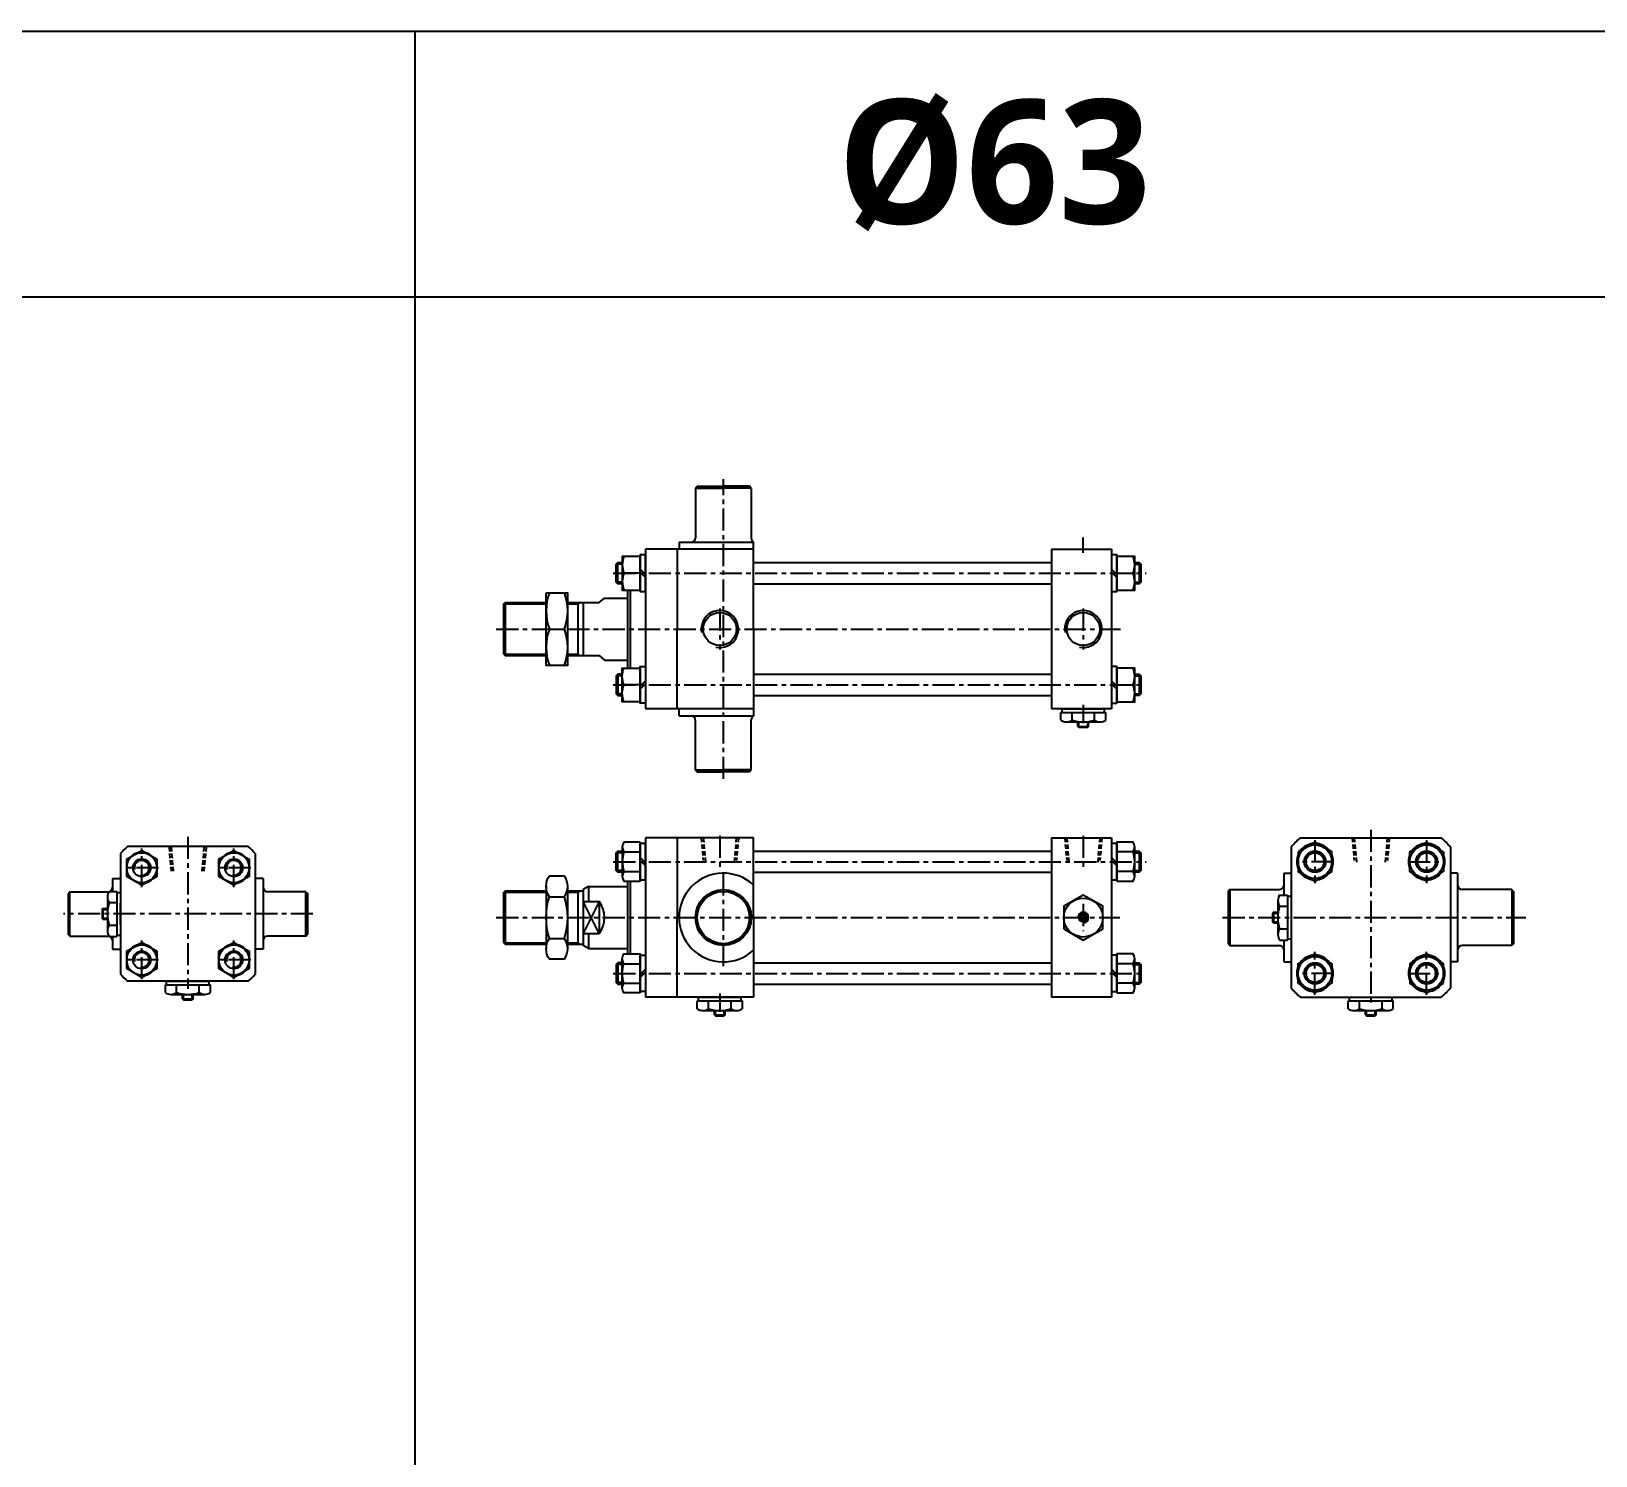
# Model space of a CAD drawing. Extents: x -819 to 4840, y 0 to 3452.
# Drawn here: x 1222 to 2104, y 2649 to 3452 of the extents above; entities that cross this region are included whole.
import ezdxf

# ---------------------------------------------------------------- set-up
doc = ezdxf.new("R2010")
doc.units = 0
doc.header["$LTSCALE"] = 10
doc.header["$MEASUREMENT"] = 0
doc.linetypes.add('CENTER', pattern=[2, 1.25, -0.25, 0.25, -0.25])
doc.linetypes.add('HIDDEN', pattern=[0.375, 0.25, -0.125])
doc.layers.get('0').update_dxf_attribs({"linetype": 'CONTINUOUS'})
doc.layers.get('DEFPOINTS').update_dxf_attribs({"linetype": 'CONTINUOUS'})
for name, color, linetype in [('CENTER', 1, 'CENTER'), ('DIM', 2, 'CONTINUOUS'), ('ML', 7, 'CONTINUOUS'), ('THIN', 3, 'CONTINUOUS')]:
    doc.layers.add(name, color=color, linetype=linetype)
doc.styles.add('문자', font='romans.shx')

msp = doc.modelspace()

# ---------------------------------------------------------------- linework, layer by layer
for p, q in [((0, 3452.3), (4840.22, 3452.3)), ((1438, 1845.54), (1438, 3452.3)), ((4840.22, 3302.3), (0, 3302.3)), ((1811.9, 3060.27), (1812.4, 3059.77)), ((1811.9, 3060.27), (1817.9, 3060.27)), ((1812.4, 3059.77), (1817.4, 3059.77)), ((1817.9, 3060.27), (1817.4, 3059.77)), ((1261.97, 2957.53), (1261.47, 2957.03)), ((1261.47, 2957.03), (1261.47, 2952.03)), ((1261.97, 2957.53), (1261.97, 2951.53)), ((1261.97, 2951.53), (1261.47, 2952.03)), ((1922.15, 2955.45), (1921.65, 2954.95)), ((1921.65, 2954.95), (1921.65, 2949.95)), ((1922.15, 2949.45), (1921.65, 2949.95)), ((1922.15, 2955.45), (1922.15, 2949.45)), ((1306.87, 2906.63), (1307.37, 2906.13)), ((1306.87, 2906.63), (1312.87, 2906.63)), ((1307.37, 2906.13), (1312.37, 2906.13)), ((1312.87, 2906.63), (1312.37, 2906.13)), ((1606.9, 2897.55), (1607.4, 2897.05)), ((1606.9, 2897.55), (1612.9, 2897.55)), ((1607.4, 2897.05), (1612.4, 2897.05)), ((1612.9, 2897.55), (1612.4, 2897.05)), ((1974.05, 2897.55), (1974.55, 2897.05)), ((1974.05, 2897.55), (1980.05, 2897.55)), ((1974.55, 2897.05), (1979.55, 2897.05)), ((1980.05, 2897.55), (1979.55, 2897.05))]:
    msp.add_line(p, q)
at = {"color": 7, "linetype": 'Continuous'}
for p, q in [((1802.2, 3063.76), (1802.2, 3068.17)), ((1802.2, 3068.17), (1814.9, 3068.17)), ((1802.9, 3070.17), (1826.9, 3070.17)), ((1802.9, 3068.17), (1802.9, 3070.17)), ((1805.37, 3062.77), (1824.42, 3062.77)), ((1808.55, 3063.76), (1808.55, 3068.17)), ((1811.9, 3060.27), (1811.9, 3062.77)), ((1814.9, 3068.17), (1827.6, 3068.17)), ((1817.9, 3060.27), (1817.9, 3062.77)), ((1821.25, 3063.76), (1821.25, 3068.17)), ((1826.9, 3068.17), (1826.9, 3070.17)), ((1827.6, 3063.76), (1827.6, 3068.17)), ((1265.45, 2967.23), (1269.87, 2967.23)), ((1269.87, 2967.23), (1269.87, 2954.53)), ((1269.87, 2966.53), (1271.87, 2966.53)), ((1271.87, 2966.53), (1271.87, 2942.53)), ((1925.64, 2965.15), (1930.05, 2965.15)), ((1930.05, 2965.15), (1930.05, 2952.45)), ((1261.97, 2957.53), (1264.47, 2957.53)), ((1264.47, 2964.05), (1264.47, 2945)), ((1265.45, 2960.88), (1269.87, 2960.88)), ((1924.65, 2961.98), (1924.65, 2942.92)), ((1925.64, 2958.8), (1930.05, 2958.8)), ((1930.05, 2964.45), (1932.05, 2964.45)), ((1932.05, 2964.45), (1932.05, 2940.45)), ((1261.97, 2951.53), (1264.47, 2951.53)), ((1265.45, 2948.18), (1269.87, 2948.18)), ((1269.87, 2954.53), (1269.87, 2941.83)), ((1922.15, 2955.45), (1924.65, 2955.45)), ((1922.15, 2949.45), (1924.65, 2949.45)), ((1930.05, 2952.45), (1930.05, 2939.75)), ((1265.45, 2941.83), (1269.87, 2941.83)), ((1269.87, 2942.53), (1271.87, 2942.53)), ((1925.64, 2946.1), (1930.05, 2946.1)), ((1925.64, 2939.75), (1930.05, 2939.75)), ((1930.05, 2940.45), (1932.05, 2940.45)), ((1297.17, 2910.11), (1297.17, 2914.53)), ((1297.17, 2914.53), (1309.87, 2914.53)), ((1297.87, 2916.53), (1321.87, 2916.53)), ((1297.87, 2914.53), (1297.87, 2916.53)), ((1303.52, 2910.11), (1303.52, 2914.53)), ((1309.87, 2914.53), (1322.57, 2914.53)), ((1316.22, 2910.11), (1316.22, 2914.53)), ((1321.87, 2914.53), (1321.87, 2916.53)), ((1322.57, 2910.11), (1322.57, 2914.53)), ((1300.34, 2909.13), (1319.4, 2909.13)), ((1306.87, 2906.63), (1306.87, 2909.13)), ((1312.87, 2906.63), (1312.87, 2909.13)), ((1597.2, 2901.03), (1597.2, 2905.45)), ((1597.2, 2905.45), (1609.9, 2905.45)), ((1597.9, 2907.45), (1621.9, 2907.45)), ((1597.9, 2905.45), (1597.9, 2907.45)), ((1603.55, 2901.03), (1603.55, 2905.45)), ((1609.9, 2905.45), (1622.6, 2905.45)), ((1616.25, 2901.03), (1616.25, 2905.45)), ((1621.9, 2905.45), (1621.9, 2907.45)), ((1622.6, 2901.03), (1622.6, 2905.45)), ((1964.35, 2901.03), (1964.35, 2905.45)), ((1964.35, 2905.45), (1977.05, 2905.45)), ((1965.05, 2907.45), (1989.05, 2907.45)), ((1965.05, 2905.45), (1965.05, 2907.45)), ((1970.7, 2901.03), (1970.7, 2905.45)), ((1977.05, 2905.45), (1989.76, 2905.45)), ((1983.4, 2901.03), (1983.4, 2905.45)), ((1989.05, 2905.45), (1989.05, 2907.45)), ((1989.76, 2901.03), (1989.76, 2905.45)), ((1600.37, 2900.05), (1619.42, 2900.05)), ((1606.9, 2897.55), (1606.9, 2900.05)), ((1612.9, 2897.55), (1612.9, 2900.05)), ((1967.53, 2900.05), (1986.58, 2900.05)), ((1974.05, 2897.55), (1974.05, 2900.05)), ((1980.05, 2897.55), (1980.05, 2900.05))]:
    msp.add_line(p, q, dxfattribs=at)
for points in [[(1803.9, 2946.1), (1814.9, 2939.75), (1825.9, 2946.1), (1825.9, 2958.8), (1814.9, 2965.15), (1803.9, 2958.8)], [(1814.03, 2953.95), (1813.17, 2952.45), (1814.03, 2950.95), (1815.76, 2950.95), (1816.63, 2952.45), (1815.76, 2953.95)]]:
    msp.add_lwpolyline(points, close=True, dxfattribs=at)
for radius in [11, 2.5]:
    msp.add_circle((1814.9, 2952.45), radius, dxfattribs=at)
for centre, radius, start, end in [((1805.37, 3068.4), 5.62, 235.61575, 270), ((1805.37, 3068.4), 5.62, 235.61575, 304.38425), ((1814.9, 3083.79), 21.02, 252.41205, 270), ((1814.9, 3083.79), 21.02, 270, 287.58795), ((1824.42, 3068.4), 5.62, 235.61575, 304.38425), ((1270.09, 2964.05), 5.62, 145.61575, 180), ((1270.09, 2964.05), 5.62, 145.61575, 214.38425), ((1930.28, 2961.98), 5.62, 145.61575, 180), ((1930.28, 2961.98), 5.62, 145.61575, 214.38425), ((1285.49, 2954.53), 21.02, 162.41205, 180), ((1945.67, 2952.45), 21.02, 162.41205, 180), ((1285.49, 2954.53), 21.02, 180, 197.58795), ((1270.09, 2945), 5.62, 145.61575, 214.38425), ((1945.67, 2952.45), 21.02, 180, 197.58795), ((1930.28, 2942.92), 5.62, 145.61575, 214.38425), ((1300.34, 2914.75), 5.62, 235.61575, 270), ((1300.34, 2914.75), 5.62, 235.61575, 304.38425), ((1309.87, 2930.15), 21.02, 252.41205, 270), ((1309.87, 2930.15), 21.02, 270, 287.58795), ((1319.4, 2914.75), 5.62, 235.61575, 304.38425), ((1600.37, 2905.67), 5.62, 235.61575, 270), ((1600.37, 2905.67), 5.62, 235.61575, 304.38425), ((1609.9, 2921.07), 21.02, 252.41205, 270), ((1609.9, 2921.07), 21.02, 270, 287.58795), ((1619.42, 2905.67), 5.62, 235.61575, 304.38425), ((1967.53, 2905.67), 5.62, 235.61575, 270), ((1967.53, 2905.67), 5.62, 235.61575, 304.38425), ((1977.05, 2921.07), 21.02, 252.41205, 270), ((1977.05, 2921.07), 21.02, 270, 287.58795), ((1986.58, 2905.67), 5.62, 235.61575, 304.38425)]:
    msp.add_arc(centre, radius, start, end, dxfattribs=at)
at = {"layer": 'CENTER'}
for p, q in [((1283.87, 2969.63), (1283.87, 2991.42)), ((1335.87, 2969.63), (1335.87, 2991.42)), ((1945.55, 2996.12), (1945.55, 2971.78)), ((2008.55, 2996.12), (2008.55, 2971.78)), ((1956.1, 2983.95), (1935, 2983.95)), ((1998, 2983.95), (2019.1, 2983.95)), ((1293.32, 2980.53), (1274.42, 2980.53)), ((1345.32, 2980.53), (1326.42, 2980.53)), ((1283.87, 2917.63), (1283.87, 2939.42)), ((1335.87, 2917.63), (1335.87, 2939.42)), ((1945.55, 2908.78), (1945.55, 2933.12)), ((2008.55, 2908.78), (2008.55, 2933.12)), ((1293.32, 2928.53), (1274.42, 2928.53)), ((1345.32, 2928.53), (1326.42, 2928.53)), ((1956.1, 2920.95), (1935, 2920.95)), ((1998, 2920.95), (2019.1, 2920.95))]:
    msp.add_line(p, q, dxfattribs=at)
at = {"layer": 'DEFPOINTS', "color": 0, "linetype": 'ByBlock'}
msp.add_point((1928.05, 2927.45), dxfattribs=at)
at = {"layer": 'DIM'}
for p, q in [((1812.4, 3059.77), (1812.4, 3062.77)), ((1817.4, 3059.77), (1817.4, 3062.77)), ((1261.47, 2957.03), (1264.47, 2957.03)), ((1261.47, 2952.03), (1264.47, 2952.03)), ((1921.65, 2954.95), (1924.65, 2954.95)), ((1921.65, 2949.95), (1924.65, 2949.95)), ((1307.37, 2906.13), (1307.37, 2909.13)), ((1312.37, 2906.13), (1312.37, 2909.13)), ((1607.4, 2897.05), (1607.4, 2900.05)), ((1612.4, 2897.05), (1612.4, 2900.05)), ((1974.55, 2897.05), (1974.55, 2900.05)), ((1979.55, 2897.05), (1979.55, 2900.05))]:
    msp.add_line(p, q, dxfattribs=at)
msp.add_arc((1814.9, 2952.45), 3, 270, 180, dxfattribs=at)
at = {"layer": 'ML'}
for p, q in [((1596.15, 3194.67), (1597.15, 3195.67)), ((1596.15, 3194.67), (1611.9, 3194.67)), ((1596.15, 3194.67), (1596.15, 3166.67)), ((1627.65, 3194.67), (1611.9, 3194.67)), ((1627.65, 3194.67), (1626.65, 3195.67)), ((1627.65, 3194.34), (1627.65, 3166.34)), ((1567.9, 3160.17), (1567.9, 3070.17)), ((1585.9, 3160.17), (1567.9, 3160.17)), ((1628.9, 3160.17), (1585.9, 3160.17)), ((1585.9, 3160.17), (1585.9, 3115.17)), ((1628.9, 3160.17), (1585.9, 3160.17)), ((1586.9, 3164.17), (1586.9, 3160.17)), ((1628.9, 3160.17), (1628.9, 3164.17)), ((1628.9, 3115.17), (1628.9, 3160.17)), ((1796.9, 3160.17), (1830.9, 3160.17)), ((1796.9, 3160.17), (1796.9, 3115.17)), ((1830.9, 3160.17), (1830.9, 3070.17)), ((1552.34, 3140.67), (1552.34, 3152.67)), ((1846.45, 3152.67), (1846.45, 3140.67)), ((1564.9, 3146.67), (1555.75, 3146.67)), ((1564.9, 3149.02), (1567.9, 3146.02)), ((1564.9, 3147.32), (1567.9, 3144.32)), ((1833.9, 3146.02), (1830.9, 3149.02)), ((1833.9, 3144.32), (1830.9, 3147.32)), ((1833.9, 3146.67), (1843.05, 3146.67)), ((1541.9, 3130.17), (1544.9, 3132.67)), ((1557.9, 3137.17), (1557.9, 3093.17)), ((1559.4, 3137.17), (1559.4, 3093.17)), ((1487.9, 3129.17), (1488.9, 3130.17)), ((1487.9, 3129.17), (1487.9, 3101.17)), ((1488.9, 3130.17), (1488.9, 3100.17)), ((1529.9, 3130.17), (1529.9, 3100.17)), ((1532.9, 3130.17), (1532.9, 3100.17)), ((1513.78, 3115.17), (1522.12, 3115.17)), ((1585.9, 3070.17), (1585.9, 3115.17)), ((1628.9, 3115.17), (1628.9, 3070.17)), ((1796.9, 3115.17), (1796.9, 3070.17)), ((1487.9, 3101.17), (1488.9, 3100.17)), ((1541.9, 3100.17), (1544.9, 3097.67)), ((1552.34, 3089.67), (1552.34, 3077.67)), ((1846.45, 3089.67), (1846.45, 3077.67)), ((1564.9, 3083.67), (1555.75, 3083.67)), ((1564.9, 3083.02), (1567.9, 3086.02)), ((1564.9, 3081.32), (1567.9, 3084.32)), ((1833.9, 3083.02), (1830.9, 3086.02)), ((1833.9, 3081.32), (1830.9, 3084.32)), ((1833.9, 3083.67), (1843.05, 3083.67)), ((1585.9, 3070.17), (1567.9, 3070.17)), ((1628.9, 3070.17), (1585.9, 3070.17)), ((1586.9, 3066.17), (1586.9, 3070.17)), ((1596.15, 3035.67), (1596.15, 3063.67)), ((1627.65, 3036.01), (1627.65, 3064.01)), ((1628.9, 3070.17), (1628.9, 3066.17)), ((1830.9, 3070.17), (1796.9, 3070.17)), ((1596.15, 3035.67), (1597.15, 3034.67)), ((1596.15, 3035.67), (1611.9, 3035.67)), ((1627.65, 3035.67), (1611.9, 3035.67)), ((1627.65, 3035.67), (1626.65, 3034.67)), ((1343.91, 2992.53), (1275.88, 2992.53)), ((1554.9, 2992.18), (1554.9, 2975.72)), ((1585.9, 2997.45), (1567.9, 2997.45)), ((1567.9, 2997.45), (1567.9, 2907.45)), ((1628.9, 2997.45), (1585.9, 2997.45)), ((1585.9, 2997.45), (1585.9, 2952.45)), ((1628.9, 2952.45), (1628.9, 2997.45)), ((1796.9, 2997.45), (1830.9, 2997.45)), ((1796.9, 2997.45), (1796.9, 2952.45)), ((1830.9, 2997.45), (1830.9, 2907.45)), ((1843.9, 2975.72), (1843.9, 2992.18)), ((1932.05, 2992.14), (1932.05, 2912.76)), ((1937.37, 2997.45), (2016.74, 2997.45)), ((2022.05, 2992.14), (2022.05, 2912.76)), ((1271.87, 2988.52), (1271.87, 2920.54)), ((1347.87, 2988.57), (1347.87, 2920.49)), ((1552.34, 2977.95), (1552.34, 2989.95)), ((1555.75, 2989.43), (1564.9, 2989.43)), ((1564.9, 2986.3), (1567.9, 2983.3)), ((1564.9, 2984.6), (1567.9, 2981.6)), ((1833.9, 2983.3), (1830.9, 2986.3)), ((1833.9, 2981.6), (1830.9, 2984.6)), ((1843.05, 2989.43), (1833.9, 2989.43)), ((1846.45, 2989.95), (1846.45, 2977.95)), ((1267.37, 2974.53), (1267.37, 2967.23)), ((1267.37, 2974.53), (1271.37, 2974.53)), ((1352.37, 2974.53), (1348.37, 2974.53)), ((1352.37, 2974.53), (1352.37, 2934.53)), ((1555.75, 2978.46), (1564.9, 2978.46)), ((1843.05, 2978.46), (1833.9, 2978.46)), ((1928.05, 2977.45), (1931.55, 2977.45)), ((1928.05, 2977.45), (1928.05, 2970.7)), ((2026.05, 2977.45), (2022.55, 2977.45)), ((2026.05, 2977.45), (2026.05, 2927.45)), ((1243.37, 2967.03), (1242.37, 2966.03)), ((1242.37, 2966.03), (1242.37, 2943.03)), ((1243.37, 2967.03), (1264.87, 2967.03)), ((1243.37, 2942.03), (1243.37, 2967.03)), ((1376.37, 2967.03), (1354.87, 2967.03)), ((1376.37, 2942.03), (1376.37, 2967.03)), ((1376.37, 2967.03), (1377.37, 2966.03)), ((1377.37, 2966.03), (1377.37, 2943.03)), ((1487.9, 2966.45), (1488.9, 2967.45)), ((1487.9, 2966.45), (1487.9, 2938.45)), ((1488.9, 2967.45), (1488.9, 2937.45)), ((1511.95, 2970.07), (1511.95, 2934.83)), ((1523.95, 2970.07), (1523.95, 2934.83)), ((1529.9, 2967.45), (1529.9, 2937.45)), ((1535.9, 2969.95), (1532.9, 2968.22)), ((1532.9, 2968.22), (1532.9, 2936.68)), ((1535.9, 2969.95), (1535.9, 2961.46)), ((1557.9, 2972.98), (1557.9, 2931.92)), ((1559.4, 2972.98), (1559.4, 2931.92)), ((1897.55, 2968.2), (1896.55, 2967.2)), ((1896.55, 2967.2), (1896.55, 2937.7)), ((1897.55, 2968.2), (1925.55, 2968.2)), ((1897.55, 2968.2), (1897.55, 2936.7)), ((1928.05, 2970.7), (1928.05, 2965.15)), ((2056.55, 2968.2), (2028.55, 2968.2)), ((2056.55, 2968.2), (2056.55, 2936.7)), ((2056.55, 2968.2), (2057.55, 2967.2)), ((2057.55, 2967.2), (2057.55, 2937.7)), ((1271.87, 2948.53), (1271.87, 2960.53)), ((1513.77, 2964.2), (1522.13, 2964.2)), ((1532.9, 2961.46), (1541.9, 2961.46)), ((1541.9, 2961.46), (1541.9, 2943.44)), ((1585.9, 2907.45), (1585.9, 2952.45)), ((1628.9, 2952.45), (1628.9, 2907.45)), ((1796.9, 2952.45), (1796.9, 2907.45)), ((1243.37, 2942.03), (1242.37, 2943.03)), ((1243.37, 2942.03), (1264.87, 2942.03)), ((1267.37, 2941.83), (1267.37, 2934.53)), ((1376.37, 2942.03), (1354.87, 2942.03)), ((1376.37, 2942.03), (1377.37, 2943.03)), ((1487.9, 2938.45), (1488.9, 2937.45)), ((1513.77, 2940.7), (1522.13, 2940.7)), ((1532.9, 2943.44), (1541.9, 2943.44)), ((1535.9, 2943.44), (1535.9, 2934.95)), ((1928.05, 2939.75), (1928.05, 2927.45)), ((1267.37, 2934.53), (1271.37, 2934.53)), ((1352.37, 2934.53), (1348.37, 2934.53)), ((1535.9, 2934.95), (1532.9, 2936.68)), ((1896.55, 2937.7), (1897.55, 2936.7)), ((1897.55, 2936.7), (1925.55, 2936.7)), ((2056.55, 2936.7), (2028.55, 2936.7)), ((2057.55, 2937.7), (2056.55, 2936.7)), ((1552.34, 2926.95), (1552.34, 2914.95)), ((1554.9, 2912.72), (1554.9, 2929.18)), ((1555.75, 2926.43), (1564.9, 2926.43)), ((1564.9, 2920.3), (1567.9, 2923.3)), ((1564.9, 2918.6), (1567.9, 2921.6)), ((1833.9, 2920.3), (1830.9, 2923.3)), ((1833.9, 2918.6), (1830.9, 2921.6)), ((1843.05, 2926.43), (1833.9, 2926.43)), ((1843.9, 2912.72), (1843.9, 2929.18)), ((1846.45, 2926.95), (1846.45, 2914.95)), ((1928.05, 2927.45), (1931.55, 2927.45)), ((2026.05, 2927.45), (2022.55, 2927.45)), ((1343.91, 2916.53), (1275.88, 2916.53)), ((1555.75, 2915.46), (1564.9, 2915.46)), ((1843.05, 2915.46), (1833.9, 2915.46)), ((1585.9, 2907.45), (1567.9, 2907.45)), ((1628.9, 2907.45), (1585.9, 2907.45)), ((1830.9, 2907.45), (1796.9, 2907.45)), ((1937.37, 2907.45), (2016.74, 2907.45))]:
    msp.add_line(p, q, dxfattribs=at)
at = {"layer": 'ML', "color": 7, "linetype": 'Continuous'}
for p, q in [((1597.15, 3195.67), (1611.9, 3195.67)), ((1626.65, 3195.67), (1611.9, 3195.67)), ((1586.9, 3164.17), (1628.9, 3164.17)), ((1628.9, 3152.67), (1796.9, 3152.67)), ((1544.9, 3132.67), (1557.9, 3132.67)), ((1628.9, 3140.67), (1796.9, 3140.67)), ((1488.9, 3130.17), (1511.95, 3130.17)), ((1523.95, 3130.17), (1541.9, 3130.17)), ((1488.9, 3100.17), (1511.95, 3100.17)), ((1523.95, 3100.17), (1541.9, 3100.17)), ((1544.9, 3097.67), (1557.9, 3097.67)), ((1628.9, 3089.67), (1796.9, 3089.67)), ((1628.9, 3077.67), (1796.9, 3077.67)), ((1586.9, 3066.17), (1628.9, 3066.17)), ((1597.15, 3034.67), (1611.9, 3034.67)), ((1626.65, 3034.67), (1611.9, 3034.67)), ((1628.9, 2989.95), (1796.9, 2989.95)), ((1628.9, 2977.95), (1796.9, 2977.95)), ((1488.9, 2967.45), (1511.95, 2967.45)), ((1523.95, 2967.45), (1532.9, 2967.45)), ((1535.9, 2969.95), (1557.9, 2969.95)), ((1488.9, 2937.45), (1511.95, 2937.45)), ((1523.95, 2937.45), (1532.9, 2937.45)), ((1535.9, 2934.95), (1557.9, 2934.95)), ((1628.9, 2926.95), (1796.9, 2926.95)), ((1628.9, 2914.95), (1796.9, 2914.95))]:
    msp.add_line(p, q, dxfattribs=at)
at = {"layer": 'ML', "color": 1, "linetype": 'CENTER'}
for p, q in [((1611.9, 3030.65), (1611.9, 3199.7)), ((1814.9, 3158.16), (1814.9, 3166.86)), ((1549.82, 3146.67), (1850.43, 3146.67)), ((1609.9, 3126.7), (1609.9, 3103.65)), ((1814.9, 3126.7), (1814.9, 3103.65)), ((1483.81, 3115.17), (1835.83, 3115.17)), ((1549.82, 3083.67), (1849.49, 3083.67)), ((1814.9, 3072.37), (1814.9, 3062.02)), ((1977.05, 3001.95), (1977.05, 2902.95)), ((1309.87, 2998.03), (1309.87, 2912.17)), ((1609.9, 2998.62), (1609.9, 2980.43)), ((1814.9, 2998.62), (1814.9, 2978.88)), ((1549.82, 2983.95), (1850.43, 2983.95)), ((1611.9, 2924.95), (1611.9, 2979.95)), ((1814.9, 2960.15), (1814.9, 2944.75)), ((1380.42, 2954.53), (1239.72, 2954.53)), ((1483.81, 2952.45), (1835.51, 2952.45)), ((1893.5, 2952.45), (2064.5, 2952.45)), ((1549.82, 2920.95), (1849.49, 2920.95)), ((1609.9, 2909.64), (1609.9, 2899.29))]:
    msp.add_line(p, q, dxfattribs=at)
at = {"layer": 'ML', "color": 2, "linetype": 'Continuous'}
for p, q in [((1488.15, 3129.42), (1511.95, 3129.42)), ((1523.95, 3129.42), (1529.9, 3129.42)), ((1488.15, 3100.92), (1511.95, 3100.92)), ((1523.95, 3100.92), (1529.9, 3100.92)), ((1488.15, 2966.7), (1511.95, 2966.7)), ((1523.95, 2966.7), (1529.9, 2966.7)), ((1488.15, 2938.2), (1511.95, 2938.2)), ((1523.95, 2938.2), (1529.9, 2938.2))]:
    msp.add_line(p, q, dxfattribs=at)
at = {"layer": 'ML', "color": 2}
for p, q in [((1529.9, 3129.42), (1531.2, 3130.17)), ((1529.9, 3100.92), (1531.2, 3100.17)), ((1529.9, 2966.7), (1531.2, 2967.45)), ((1541.9, 2961.46), (1532.9, 2943.44)), ((1541.9, 2943.44), (1532.9, 2961.46)), ((1529.9, 2938.2), (1531.2, 2937.45))]:
    msp.add_line(p, q, dxfattribs=at)
at = {"layer": 'ML', "color": 6, "linetype": 'HIDDEN'}
for p, q in [((1300.62, 2978.53), (1299.39, 2992.53)), ((1301.78, 2978.53), (1300.55, 2992.53)), ((1317.96, 2978.53), (1319.18, 2992.53)), ((1319.12, 2978.53), (1320.35, 2992.53)), ((1599.42, 2997.45), (1600.54, 2984.61)), ((1600.58, 2997.45), (1601.81, 2983.45)), ((1619.21, 2997.45), (1617.99, 2983.45)), ((1620.38, 2997.45), (1619.25, 2984.61)), ((1804.42, 2997.45), (1805.54, 2984.61)), ((1805.58, 2997.45), (1806.81, 2983.45)), ((1824.21, 2997.45), (1822.99, 2983.45)), ((1825.38, 2997.45), (1824.25, 2984.61)), ((1966.58, 2997.45), (1967.7, 2984.61)), ((1967.74, 2997.45), (1968.96, 2983.45)), ((1986.37, 2997.45), (1985.14, 2983.45)), ((1987.53, 2997.45), (1986.41, 2984.61))]:
    msp.add_line(p, q, dxfattribs=at)
at = {"layer": 'ML'}
for points in [[(1554.9, 3140.67), (1552.34, 3140.67), (1551.4, 3141.62), (1551.4, 3151.73), (1552.34, 3152.67), (1554.9, 3152.67)], [(1567.9, 3136.37), (1567.9, 3156.97), (1564.9, 3156.97), (1564.9, 3136.37), (1567.9, 3136.37)], [(1830.9, 3156.97), (1830.9, 3136.37), (1833.9, 3136.37), (1833.9, 3156.97), (1830.9, 3156.97)], [(1843.9, 3152.67), (1846.45, 3152.67), (1847.4, 3151.73), (1847.4, 3141.62), (1846.45, 3140.67), (1843.9, 3140.67)], [(1554.9, 3089.67), (1552.34, 3089.67), (1551.4, 3088.73), (1551.4, 3078.62), (1552.34, 3077.67), (1554.9, 3077.67)], [(1567.9, 3093.97), (1567.9, 3073.37), (1564.9, 3073.37), (1564.9, 3093.97), (1567.9, 3093.97)], [(1830.9, 3093.97), (1830.9, 3073.37), (1833.9, 3073.37), (1833.9, 3093.97), (1830.9, 3093.97)], [(1843.9, 3089.67), (1846.45, 3089.67), (1847.4, 3088.73), (1847.4, 3078.62), (1846.45, 3077.67), (1843.9, 3077.67)], [(1567.9, 2973.65), (1567.9, 2994.25), (1564.9, 2994.25), (1564.9, 2973.65), (1567.9, 2973.65)], [(1830.9, 2994.25), (1830.9, 2973.65), (1833.9, 2973.65), (1833.9, 2994.25), (1830.9, 2994.25)], [(1936.05, 2989.43), (1936.05, 2978.46), (1945.55, 2972.98), (1955.05, 2978.46), (1955.05, 2989.43), (1945.55, 2994.92), (1936.05, 2989.43)], [(2018.05, 2989.43), (2018.05, 2978.46), (2008.55, 2972.98), (1999.05, 2978.46), (1999.05, 2989.43), (2008.55, 2994.92), (2018.05, 2989.43)], [(1275.37, 2975.62), (1275.37, 2985.44), (1283.87, 2990.34), (1292.37, 2985.44), (1292.37, 2975.62), (1283.87, 2970.71), (1275.37, 2975.62)], [(1327.37, 2975.62), (1327.37, 2985.44), (1335.87, 2990.34), (1344.37, 2985.44), (1344.37, 2975.62), (1335.87, 2970.71), (1327.37, 2975.62)], [(1554.9, 2977.95), (1552.34, 2977.95), (1551.4, 2978.9), (1551.4, 2989), (1552.34, 2989.95), (1554.9, 2989.95)], [(1843.9, 2989.95), (1846.45, 2989.95), (1847.4, 2989), (1847.4, 2978.9), (1846.45, 2977.95), (1843.9, 2977.95)], [(1275.37, 2923.62), (1275.37, 2933.44), (1283.87, 2938.34), (1292.37, 2933.44), (1292.37, 2923.62), (1283.87, 2918.71), (1275.37, 2923.62)], [(1327.37, 2923.62), (1327.37, 2933.44), (1335.87, 2938.34), (1344.37, 2933.44), (1344.37, 2923.62), (1335.87, 2918.71), (1327.37, 2923.62)], [(1567.9, 2931.25), (1567.9, 2910.65), (1564.9, 2910.65), (1564.9, 2931.25), (1567.9, 2931.25)], [(1830.9, 2931.25), (1830.9, 2910.65), (1833.9, 2910.65), (1833.9, 2931.25), (1830.9, 2931.25)], [(1936.05, 2915.46), (1936.05, 2926.43), (1945.55, 2931.92), (1955.05, 2926.43), (1955.05, 2915.46), (1945.55, 2909.98), (1936.05, 2915.46)], [(2018.05, 2915.46), (2018.05, 2926.43), (2008.55, 2931.92), (1999.05, 2926.43), (1999.05, 2915.46), (2008.55, 2909.98), (2018.05, 2915.46)], [(1554.9, 2926.95), (1552.34, 2926.95), (1551.4, 2926), (1551.4, 2915.9), (1552.34, 2914.95), (1554.9, 2914.95)], [(1843.9, 2926.95), (1846.45, 2926.95), (1847.4, 2926), (1847.4, 2915.9), (1846.45, 2914.95), (1843.9, 2914.95)]]:
    msp.add_lwpolyline(points, dxfattribs=at)
for points in [[(1564.9, 3156.17), (1554.9, 3156.17), (1554.9, 3137.17), (1564.9, 3137.17)], [(1833.9, 3137.17), (1843.9, 3137.17), (1843.9, 3156.17), (1833.9, 3156.17)], [(1511.95, 3135.67), (1523.96, 3135.67), (1523.96, 3094.67), (1511.95, 3094.67)], [(1564.9, 3074.17), (1554.9, 3074.17), (1554.9, 3093.17), (1564.9, 3093.17)], [(1833.9, 3074.17), (1843.9, 3074.17), (1843.9, 3093.17), (1833.9, 3093.17)]]:
    msp.add_lwpolyline(points, close=True, dxfattribs=at)
for points in [[(1555.75, 3156.17, 0.178633), (1555.75, 3146.67, 0.178633), (1555.75, 3137.17)], [(1843.05, 3137.17, 0.178633), (1843.05, 3146.67, 0.178633), (1843.05, 3156.17)], [(1513.78, 3135.67, 0.178633), (1513.78, 3115.17, 0.178633), (1513.78, 3094.67)], [(1522.12, 3135.67, -0.178633), (1522.12, 3115.17, -0.178633), (1522.12, 3094.67)], [(1555.75, 3074.17, -0.178633), (1555.75, 3083.67, -0.178633), (1555.75, 3093.17)], [(1843.05, 3074.17, 0.178633), (1843.05, 3083.67, 0.178633), (1843.05, 3093.17)], [(1564.9, 2994.92), (1555.75, 2994.92, 0.309401), (1555.75, 2989.43, 0.154701), (1555.75, 2978.46, 0.309401), (1555.75, 2972.98), (1564.9, 2972.98), (1564.9, 2994.92)], [(1833.9, 2972.98), (1843.05, 2972.98, 0.309401), (1843.05, 2978.46, 0.154701), (1843.05, 2989.43, 0.309401), (1843.05, 2994.92), (1833.9, 2994.92), (1833.9, 2972.98)], [(1513.77, 2964.2, -0.309401), (1513.77, 2975.95), (1522.13, 2975.95, -0.309401), (1522.13, 2964.2, -0.154701), (1522.13, 2940.7, -0.309401), (1522.13, 2928.95), (1513.77, 2928.95, -0.309401), (1513.77, 2940.7, -0.154701), (1513.77, 2964.2, 0.178633)], [(1564.9, 2909.98), (1555.75, 2909.98, -0.309401), (1555.75, 2915.46, -0.154701), (1555.75, 2926.43, -0.309401), (1555.75, 2931.92), (1564.9, 2931.92), (1564.9, 2909.98)], [(1833.9, 2909.98), (1843.05, 2909.98, 0.309401), (1843.05, 2915.46, 0.154701), (1843.05, 2926.43, 0.309401), (1843.05, 2931.92), (1833.9, 2931.92), (1833.9, 2909.98)]]:
    msp.add_lwpolyline(points, format="xyb", dxfattribs=at)
for centre, radius in [((1609.9, 3115.17), 9.32), ((1814.9, 3115.17), 9.32), ((1945.55, 2983.95), 9.5), ((2008.55, 2983.95), 9.5), ((1283.87, 2980.53), 8.5), ((1283.87, 2980.53), 5), ((1335.87, 2980.53), 8.5), ((1335.87, 2980.53), 5), ((1945.55, 2983.95), 6), ((2008.55, 2983.95), 6), ((1611.9, 2952.45), 15.75), ((1611.9, 2952.45), 14.75), ((1283.87, 2928.53), 8.5), ((1283.87, 2928.53), 5), ((1335.87, 2928.53), 8.5), ((1335.87, 2928.53), 5), ((1945.55, 2920.95), 9.5), ((2008.55, 2920.95), 9.5), ((1945.55, 2920.95), 6), ((2008.55, 2920.95), 6)]:
    msp.add_circle(centre, radius, dxfattribs=at)
at = {"layer": 'ML', "color": 2}
for centre in [(1945.55, 2983.95), (2008.55, 2983.95), (1945.55, 2920.95), (2008.55, 2920.95)]:
    msp.add_circle(centre, 5.05, dxfattribs=at)
at = {"layer": 'ML'}
for centre, radius, start, end in [((1593.65, 3166.67), 2.5, 270, 0), ((1630.15, 3166.34), 2.5, 180, 240), ((1593.65, 3063.67), 2.5, 0, 90), ((1630.15, 3064.01), 2.5, 120, 180), ((1309.89, 2954.53), 51, 131.83248, 138.20623), ((1309.89, 2954.53), 51, 41.87116, 48.16752), ((1977.05, 2952.45), 60, 131.40962, 138.59038), ((1945.55, 2983.95), 10.3, 97.26914, 142.73086), ((1945.55, 2983.95), 10.3, 37.26914, 82.73086), ((2008.55, 2983.95), 10.3, 97.26914, 142.73086), ((2008.55, 2983.95), 10.3, 37.26914, 82.73086), ((1977.05, 2952.45), 60, 41.40962, 48.59038), ((1283.87, 2980.53), 8.8, 104.99629, 135.00371), ((1283.87, 2980.53), 8.8, 44.99629, 75.00371), ((1283.87, 2980.53), 8.8, 344.99629, 15.00371), ((1335.87, 2980.53), 8.8, 104.99629, 135.00371), ((1335.87, 2980.53), 8.8, 44.99629, 75.00371), ((1335.87, 2980.53), 8.8, 344.99629, 15.00371), ((1945.55, 2983.95), 10.3, 157.26914, 202.73086), ((1945.55, 2983.95), 10.3, 337.26914, 22.73086), ((2008.55, 2983.95), 10.3, 157.26914, 202.73086), ((2008.55, 2983.95), 10.3, 337.26914, 22.73086), ((1271.37, 2975.03), 0.5, 270, 0), ((1283.87, 2980.53), 8.8, 284.99629, 315.00371), ((1335.87, 2980.53), 8.8, 284.99629, 315.00371), ((1348.37, 2975.03), 0.5, 180, 270), ((1611.9, 2952.45), 25, 47.15636, 312.84364), ((1931.55, 2977.95), 0.5, 270, 0), ((1945.55, 2983.95), 10.3, 217.26914, 262.73086), ((1945.55, 2983.95), 10.3, 277.26914, 322.73086), ((2008.55, 2983.95), 10.3, 217.26914, 262.73086), ((2008.55, 2983.95), 10.3, 277.26914, 322.73086), ((2022.55, 2977.95), 0.5, 180, 270), ((1264.87, 2969.53), 2.5, 270, 281.0697), ((1264.87, 2969.53), 2.5, 293.17347, 0), ((1354.87, 2969.53), 2.5, 180, 270), ((1925.55, 2970.7), 2.5, 270, 0), ((2028.55, 2970.7), 2.5, 180, 270), ((1529.86, 2952.45), 15.04, 323.18304, 36.81696), ((1264.87, 2939.53), 2.5, 78.9303, 90), ((1264.87, 2939.53), 2.5, 0, 66.82653), ((1354.87, 2939.53), 2.5, 90, 180), ((1271.37, 2934.03), 0.5, 0, 90), ((1283.87, 2928.53), 8.8, 104.99629, 135.00371), ((1283.87, 2928.53), 8.8, 44.99629, 75.00371), ((1283.87, 2928.53), 8.8, 344.99629, 15.00371), ((1335.87, 2928.53), 8.8, 104.99629, 135.00371), ((1335.87, 2928.53), 8.8, 44.99629, 75.00371), ((1335.87, 2928.53), 8.8, 344.99629, 15.00371), ((1348.37, 2934.03), 0.5, 90, 180), ((1925.55, 2934.2), 2.5, 0, 90), ((1945.55, 2920.95), 10.3, 97.26914, 142.73086), ((1945.55, 2920.95), 10.3, 37.26914, 82.73086), ((2008.55, 2920.95), 10.3, 97.26914, 142.73086), ((2008.55, 2920.95), 10.3, 37.26914, 82.73086), ((2028.55, 2934.2), 2.5, 90, 180), ((1283.87, 2928.53), 8.8, 284.99629, 315.00371), ((1335.87, 2928.53), 8.8, 284.99629, 315.00371), ((1931.55, 2926.95), 0.5, 0, 90), ((1945.55, 2920.95), 10.3, 157.26914, 202.73086), ((1945.55, 2920.95), 10.3, 337.26914, 22.73086), ((2008.55, 2920.95), 10.3, 157.26914, 202.73086), ((2008.55, 2920.95), 10.3, 337.26914, 22.73086), ((2022.55, 2926.95), 0.5, 90, 180), ((1309.89, 2954.53), 51, 221.79377, 228.16752), ((1309.89, 2954.53), 51, 311.83248, 318.12884), ((1977.05, 2952.45), 60, 221.40962, 228.59038), ((1945.55, 2920.95), 10.3, 217.26914, 262.73086), ((1945.55, 2920.95), 10.3, 277.26914, 322.73086), ((2008.55, 2920.95), 10.3, 217.26914, 262.73086), ((2008.55, 2920.95), 10.3, 277.26914, 322.73086), ((1977.05, 2952.45), 60, 311.40962, 318.59038)]:
    msp.add_arc(centre, radius, start, end, dxfattribs=at)
at = {"layer": 'ML', "color": 2}
for centre, radius, start, end in [((1609.9, 3115.17), 10.48, 257.71315, 191.04314), ((1814.9, 3115.17), 10.48, 257.71315, 191.04314), ((1283.87, 2980.53), 4.19, 259.50169, 192.71383), ((1335.87, 2980.53), 4.19, 259.50169, 192.71383), ((1283.87, 2928.53), 4.19, 259.50169, 192.71383), ((1335.87, 2928.53), 4.19, 259.50169, 192.71383)]:
    msp.add_arc(centre, radius, start, end, dxfattribs=at)
at = {"layer": 'THIN', "color": 2}
for p, q in [((1554.9, 3151.73), (1551.4, 3151.73)), ((1843.9, 3151.73), (1847.4, 3151.73)), ((1554.9, 3141.62), (1551.4, 3141.62)), ((1843.9, 3141.62), (1847.4, 3141.62)), ((1554.9, 3088.73), (1551.4, 3088.73)), ((1843.9, 3088.73), (1847.4, 3088.73)), ((1554.9, 3078.62), (1551.4, 3078.62)), ((1843.9, 3078.62), (1847.4, 3078.62)), ((1554.9, 2989), (1551.4, 2989)), ((1843.9, 2989), (1847.4, 2989)), ((1554.9, 2978.9), (1551.4, 2978.9)), ((1843.9, 2978.9), (1847.4, 2978.9)), ((1554.9, 2926), (1551.4, 2926)), ((1843.9, 2926), (1847.4, 2926)), ((1554.9, 2915.9), (1551.4, 2915.9)), ((1843.9, 2915.9), (1847.4, 2915.9))]:
    msp.add_line(p, q, dxfattribs=at)

# ---------------------------------------------------------------- texts
at = {"insert": (1676.23, 3413.8), "char_height": 70, "attachment_point": 1, "style": '문자'}
msp.add_mtext_dynamic_manual_height_columns('{\\fMalgun Gothic|b1|i0|c129|p50;%%C63}', width=124.5326, gutter_width=16, heights=[-75.56], dxfattribs=at)

doc.saveas('drawing.dxf')
